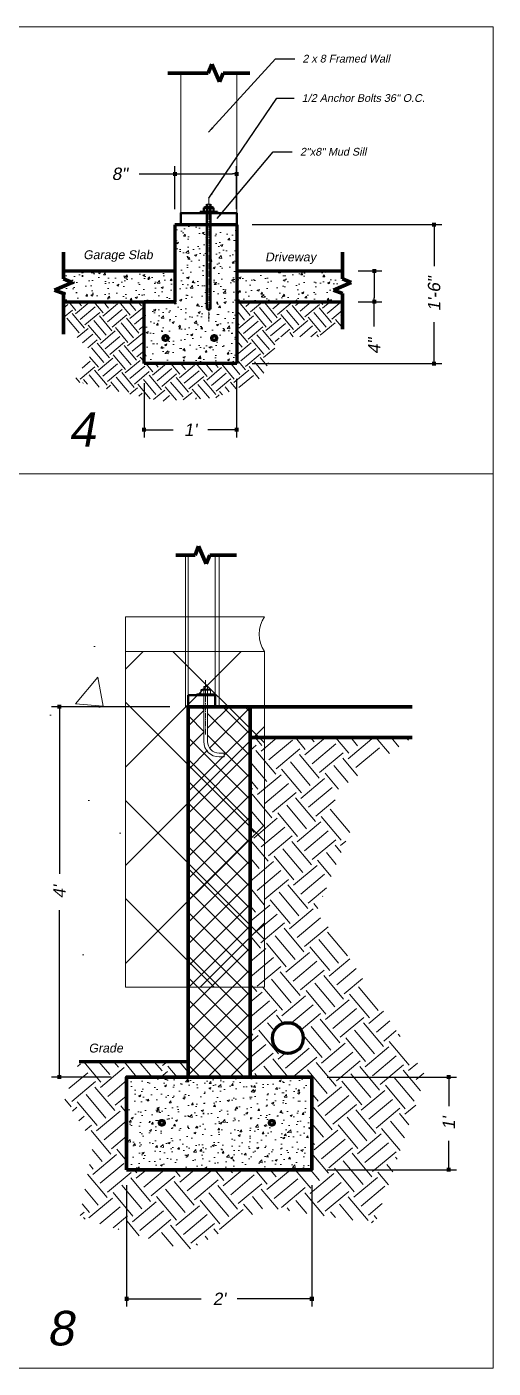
# Model space of a CAD drawing. Header units: inches. Extents: x -3905 to 10892, y 1064 to 9590.
# Drawn here: x 2372.8 to 2433.2, y 2488.7 to 2662.5 of the extents above; entities that cross this region are included whole.
import ezdxf

# ---------------------------------------------------------------- set-up
doc = ezdxf.new("R2010")
doc.units = ezdxf.units.IN
doc.header["$MEASUREMENT"] = 0
doc.header["$PDMODE"] = 3
doc.linetypes.add('CENTERLINE', pattern=[1.81, 0.75, -0.0625, 0.03, -0.0625, 0.75, -0.0625, 0.03, -0.0625])
doc.linetypes.add('MYCENTER', pattern=[0.9375, 0.75, -0.0625, 0.0625, -0.0625])
doc.layers.add('BlockWall', color=30, linetype='Continuous', lineweight=0)
doc.layers.add('Foundation', color=210, linetype='Continuous')
doc.styles.add('DSTEXT', font='arial.ttf', dxfattribs={"oblique": 12})
doc.styles.get("Standard").update_dxf_attribs({"font": 'arial.ttf', "oblique": 10})
doc.dimstyles.new('WeaselDims$0', dxfattribs={"dimtxt": 0.1, "dimasz": 0.0325, "dimexe": 0.0625, "dimexo": 0.125, "dimgap": 0.09, "dimtad": 0, "dimdec": 4, "dimzin": 0, "dimdsep": 46, "dimlunit": 4, "dimtxsty": 'Standard', "dimblk": 'BOXFILLED', "dimcen": 0.09, "dimadec": 0, "dimazin": 0, "dimtfac": 1, "dimtdec": 4, "dimtofl": 0, "dimtmove": 1, "dimatfit": 3, "dimfxl": 1, "dimfrac": 2, "dimtolj": 1, "dimtzin": 0, "dimarcsym": 0})
doc.dimstyles.new('WeaselDims$7', dxfattribs={"dimtxt": 0.0625, "dimasz": 0.046875, "dimexe": 0.125, "dimexo": 0.125, "dimgap": 0.0625, "dimtad": 0, "dimdec": 4, "dimrnd": 0.0625, "dimzin": 0, "dimdsep": 46, "dimlunit": 4, "dimtxsty": 'DSTEXT', "dimblk": 'ARCHTICK', "dimcen": 0, "dimadec": 0, "dimazin": 0, "dimtfac": 1, "dimtdec": 4, "dimtofl": 0, "dimtmove": 1, "dimatfit": 3, "dimfxl": 1, "dimfrac": 1, "dimtolj": 1, "dimtzin": 0, "dimarcsym": 0})
pattern_1 = [(50, (0, 0), (2.8690407, -0.2510085), [0.3, -3.3]), (355, (0, 0), (-0.5550053, 3.0087685), [0.24, -2.64]), (100.451444, (0.239, -0.021), (2.3140354, 2.75776), [0.2549608, -2.8045684]), (46.1842, (0, 0.8), (4.2689653, -0.662077), [0.45, -4.95]), (96.63564, (0.3557, 0.745), (3.738648, 3.8964744), [0.3824414, -4.206855]), (351.18416, (0, 0.8), (3.738648, 3.8964744), [0.36, -3.96]), (21, (0.4, 0.6), (2.3876282, -1.6104756), [0.3, -3.3]), (326, (0.4, 0.6), (0.9732613, 2.9006002), [0.24, -2.64]), (71.451445, (0.599, 0.4658), (3.3608895, 1.2901246), [0.2549608, -2.8045684]), (37.5, (0, 0), (0.04863942, 1.33157542), [0, -2.608, 0, -2.68, 0, -2.65]), (7.5, (0, 0), (1.05227815, 1.57764685), [0, -1.528, 0, -2.548, 0, -1.01]), (327.5, (-0.892, 0), (2.13528974, -0.0902195), [0, -1, 0, -3.12, 0, -4.14]), (317.5, (-1.292, 0), (2.3327447, 0.4004199), [0, -1.3, 0, -2.072, 0, -2.94])]

# ---------------------------------------------------------------- blocks, each defined once
blk = doc.blocks.new('_BoxFilled')
at = {"color": 0, "linetype": 'ByBlock', "lineweight": -2}
blk.add_line((-0.5, 0), (-1, 0), dxfattribs=at)
at = {"color": 0, "linetype": 'ByBlock'}
blk.add_solid([(-0.5, 0.5), (0.5, 0.5), (-0.5, -0.5), (0.5, -0.5)], dxfattribs=at)
blk = doc.blocks.new('*D80')
at = {"layer": 'Defpoints', "color": 0, "lineweight": 5, "transparency": 16777216}
for p in [(2387.94, 2618.34), (2399.94, 2618.88), (2399.94, 2610.3)]:
    blk.add_point(p, dxfattribs=at)
at = {"layer": 'Foundation', "color": 0, "lineweight": -2, "transparency": 16777216}
for p, q in [((2399.94, 2616.88), (2399.94, 2609.3)), ((2387.94, 2616.34), (2387.94, 2609.3)), ((2388.46, 2610.3), (2391.7, 2610.3)), ((2399.42, 2610.3), (2396.19, 2610.3))]:
    blk.add_line(p, q, dxfattribs=at)
at = {"layer": 'Foundation', "color": 0, "lineweight": -2, "transparency": 16777216, "xscale": 0.52, "yscale": 0.52, "zscale": 0.52, "rotation": 180}
blk.add_blockref('_BoxFilled', (2387.94, 2610.3), dxfattribs=at)
at = {"layer": 'Foundation', "color": 0, "lineweight": -2, "transparency": 16777216, "xscale": 0.52, "yscale": 0.52, "zscale": 0.52}
blk.add_blockref('_BoxFilled', (2399.94, 2610.3), dxfattribs=at)
at = {"layer": 'Foundation', "color": 0, "lineweight": 0, "transparency": 16777216, "insert": (2393.94, 2610.3), "char_height": 1.6, "attachment_point": 5}
blk.add_mtext("\\A1;1'", dxfattribs=at)
blk = doc.blocks.new('*D79')
at = {"layer": 'Defpoints', "color": 0, "lineweight": 5, "transparency": 16777216}
for p in [(2413.67, 2630.88), (2413.67, 2626.88), (2417.77, 2626.88)]:
    blk.add_point(p, dxfattribs=at)
at = {"layer": 'Foundation', "color": 0, "lineweight": -2, "transparency": 16777216}
for p, q in [((2415.67, 2630.88), (2418.77, 2630.88)), ((2417.77, 2630.36), (2417.77, 2627.4)), ((2415.67, 2626.88), (2418.77, 2626.88)), ((2417.77, 2623.67), (2417.77, 2626.88))]:
    blk.add_line(p, q, dxfattribs=at)
at = {"layer": 'Foundation', "color": 0, "lineweight": -2, "transparency": 16777216, "xscale": 0.52, "yscale": 0.52, "zscale": 0.52}
for p, rotation in [((2417.77, 2630.88), 90), ((2417.77, 2626.88), 270)]:
    blk.add_blockref('_BoxFilled', p, dxfattribs=dict(at, rotation=rotation))
at = {"layer": 'Foundation', "color": 0, "lineweight": 0, "transparency": 16777216, "insert": (2417.77, 2621.13), "char_height": 1.6, "attachment_point": 5, "rotation": 90}
blk.add_mtext('\\A1;4"', dxfattribs=at)
blk = doc.blocks.new('_ArchTick')
at = {"color": 0, "linetype": 'ByBlock', "lineweight": 0, "const_width": 0.15}
blk.add_lwpolyline([(-0.5, -0.5), (0.5, 0.5)], dxfattribs=at)
blk = doc.blocks.new('*D81')
at = {"layer": 'Defpoints', "color": 0, "lineweight": 5, "transparency": 16777216}
for p in [(2399.94, 2643.46), (2391.94, 2636.88), (2399.94, 2636.88)]:
    blk.add_point(p, dxfattribs=at)
at = {"layer": 'Foundation', "color": 0, "lineweight": -2, "transparency": 16777216}
for p, q in [((2391.94, 2638.88), (2391.94, 2644.46)), ((2399.94, 2638.88), (2399.94, 2644.46)), ((2387.29, 2643.46), (2391.94, 2643.46)), ((2392.46, 2643.46), (2399.42, 2643.46))]:
    blk.add_line(p, q, dxfattribs=at)
at = {"layer": 'Foundation', "color": 0, "lineweight": -2, "transparency": 16777216, "xscale": 0.52, "yscale": 0.52, "zscale": 0.52, "rotation": 180}
blk.add_blockref('_BoxFilled', (2391.94, 2643.46), dxfattribs=at)
at = {"layer": 'Foundation', "color": 0, "lineweight": -2, "transparency": 16777216, "xscale": 0.52, "yscale": 0.52, "zscale": 0.52}
blk.add_blockref('_BoxFilled', (2399.94, 2643.46), dxfattribs=at)
at = {"layer": 'Foundation', "color": 0, "lineweight": 0, "transparency": 16777216, "insert": (2384.78, 2643.46), "char_height": 1.6, "attachment_point": 5}
blk.add_mtext('\\A1;8"', dxfattribs=at)
blk = doc.blocks.new('*D82')
at = {"layer": 'Defpoints', "color": 0, "lineweight": 5, "transparency": 16777216}
for p in [(2399.94, 2636.88), (2399.94, 2618.88), (2425.53, 2618.88)]:
    blk.add_point(p, dxfattribs=at)
at = {"layer": 'Foundation', "color": 0, "lineweight": -2, "transparency": 16777216}
for p, q in [((2401.94, 2636.88), (2426.53, 2636.88)), ((2425.53, 2636.36), (2425.53, 2631.51)), ((2425.53, 2619.4), (2425.53, 2624.24)), ((2401.94, 2618.88), (2426.53, 2618.88))]:
    blk.add_line(p, q, dxfattribs=at)
at = {"layer": 'Foundation', "color": 0, "lineweight": -2, "transparency": 16777216, "xscale": 0.52, "yscale": 0.52, "zscale": 0.52}
for p, rotation in [((2425.53, 2636.88), 90), ((2425.53, 2618.88), 270)]:
    blk.add_blockref('_BoxFilled', p, dxfattribs=dict(at, rotation=rotation))
at = {"layer": 'Foundation', "color": 0, "lineweight": 0, "transparency": 16777216, "insert": (2425.53, 2627.88), "char_height": 1.6, "attachment_point": 5, "rotation": 90}
blk.add_mtext('\\A1;1\'-6"', dxfattribs=at)
blk = doc.blocks.new('Anchor 1-2')
at = {"color": 0, "linetype": 'CENTERLINE', "lineweight": 0}
blk.add_line((0, 1.93), (0, -5.09), dxfattribs=at)
at = {"color": 0, "lineweight": 0}
for p, q in [((1.12, 0.18), (-1.12, 0.18)), ((-1.12, 0), (-1.12, 0.18)), ((1.12, 0), (-1.12, 0)), ((0.61, 0.67), (-0.62, 0.67)), ((0.25, 1.14), (-0.25, 1.14)), ((1.12, 0), (1.12, 0.18))]:
    blk.add_line(p, q, dxfattribs=at)
at = {"color": 0, "linetype": 'Continuous', "lineweight": 0}
for p, q in [((-0.25, 1.14), (-0.25, -6)), ((0.25, 1.14), (0.25, -6)), ((-1.75, -7.5), (-2.41, -7.5)), ((-2.41, -7.5), (-2.41, -8)), ((-1.75, -8), (-2.41, -8))]:
    blk.add_line(p, q, dxfattribs=at)
at = {"color": 0, "lineweight": 0}
for points in [[(0.61, 0.67), (0.61, 0.18), (-0.62, 0.18), (-0.62, 0.67)], [(-0.45, 0.76), (0.45, 0.76)]]:
    blk.add_lwpolyline(points, dxfattribs=at)
for centre, radius, start, end in [((-0.45, 0.55), 0.204, 34.0045, 145.9955), ((0, 0.28), 0.475, 54.1118, 125.8882), ((0.44, 0.55), 0.204, 34, 146)]:
    blk.add_arc(centre, radius, start, end, dxfattribs=at)
at = {"color": 0, "linetype": 'Continuous', "lineweight": 0}
for radius in [1.5, 2]:
    blk.add_arc((-1.75, -6), radius, 270, 0, dxfattribs=at)
blk = doc.blocks.new('*D233')
at = {"layer": 'Defpoints', "color": 0, "linetype": 'Continuous', "lineweight": 5, "transparency": 16777216}
for p in [(2385.68, 2514.4), (2409.68, 2514.4), (2409.68, 2497.66)]:
    blk.add_point(p, dxfattribs=at)
at = {"layer": 'Foundation', "color": 0, "linetype": 'Continuous', "lineweight": -2, "transparency": 16777216}
for p, q in [((2385.68, 2512.4), (2385.68, 2496.66)), ((2409.68, 2512.4), (2409.68, 2496.66)), ((2386.2, 2497.66), (2395.35, 2497.66)), ((2409.16, 2497.66), (2400.01, 2497.66))]:
    blk.add_line(p, q, dxfattribs=at)
at = {"layer": 'Foundation', "color": 0, "linetype": 'Continuous', "lineweight": -2, "transparency": 16777216, "xscale": 0.52, "yscale": 0.52, "zscale": 0.52, "rotation": 180}
blk.add_blockref('_BoxFilled', (2385.68, 2497.66), dxfattribs=at)
at = {"layer": 'Foundation', "color": 0, "linetype": 'Continuous', "lineweight": -2, "transparency": 16777216, "xscale": 0.52, "yscale": 0.52, "zscale": 0.52}
blk.add_blockref('_BoxFilled', (2409.68, 2497.66), dxfattribs=at)
at = {"layer": 'Foundation', "color": 0, "linetype": 'Continuous', "lineweight": 5, "transparency": 16777216, "insert": (2397.68, 2497.66), "char_height": 1.6, "attachment_point": 5}
blk.add_mtext("\\A1;2'", dxfattribs=at)
blk = doc.blocks.new('CMU-Section')
at = {"layer": 'BlockWall', "lineweight": 0}
h = blk.add_hatch(dxfattribs=at)
h.set_pattern_fill('AR-CONC', color=0, scale=0.5)
h.set_pattern_definition([(50, (-1894.598, 867.597), (3.586301, -0.3137607), [0.375, -4.125]), (355, (-1894.598, 867.597), (-0.6937567, 3.7609607), [0.3, -3.3]), (100.45144, (-1894.299, 867.5708), (2.892544, 3.4472), [0.318701, -3.5057106]), (46.1842, (-1894.598, 868.597), (5.336207, -0.827596), [0.5625, -6.1875]), (96.63564, (-1894.153, 868.528), (4.67331, 4.870593), [0.478052, -5.258569]), (351.18416, (-1894.598, 868.597), (4.67331, 4.870593), [0.45, -4.95]), (21, (-1894.098, 868.347), (2.9845353, -2.0130945), [0.375, -4.125]), (326, (-1894.098, 868.347), (1.2165767, 3.62575), [0.3, -3.3]), (71.45144, (-1893.849, 868.179), (4.201112, 1.612656), [0.318701, -3.5057106]), (37.5, (-1894.5979, 867.5969), (0.0607993, 1.6644693), [0, -3.26, 0, -3.35, 0, -3.3125]), (7.5, (-1894.5979, 867.597), (1.3153477, 1.9720586), [0, -1.91, 0, -3.185, 0, -1.2625]), (327.5, (-1895.7129, 867.5969), (2.6691122, -0.1127744), [0, -1.25, 0, -3.9, 0, -5.175]), (317.5, (-1896.2129, 867.597), (2.9159308, 0.500525), [0, -1.625, 0, -2.59, 0, -3.675])])
h.paths.add_polyline_path([(-1.5, 4), (-6.5, 4), (-6.5, 0), (-1.5, 0)])
h = blk.add_hatch(dxfattribs=at)
h.set_pattern_fill('ANSI37', color=0, scale=6)
h.set_pattern_definition([(45, (-1894.5979, 867.5969), (-0.53033009, 0.53033009), []), (135, (-1894.5979, 867.5969), (-0.53033009, -0.53033009), [])])
h.paths.add_polyline_path([(-6.5, 3.625), (-8, 3.625), (-8, 0), (-6.5, 0)])
h.paths.add_polyline_path([(0, 3.625), (-1.5, 3.625), (-1.5, 0), (0, 0)])
at = {"layer": 'BlockWall', "color": 0, "lineweight": 0}
for p, q in [((-8, 4), (-6.5, 4)), ((-6.5, 3.625), (-6.5, 4)), ((0, 4), (-1.5, 4)), ((-1.5, 3.625), (-1.5, 4)), ((-6.5, 3.625), (-8, 3.625)), ((-8, 3.625), (-8, 0)), ((-6.5, 3.625), (-6.5, 0)), ((0, 3.625), (-1.5, 3.625)), ((-1.5, 0), (-1.5, 3.625)), ((-1.5, 3.625), (0, 3.625)), ((0, 0), (0, 3.625)), ((-8, 0), (-6.5, 0)), ((-6.5, 0), (-8, 0)), ((-1.5, 0), (0, 0)), ((0, 0), (-1.5, 0)), ((-1.5, 0), (0, 0))]:
    blk.add_line(p, q, dxfattribs=at)
for centre, start, end in [((-8.279, 3.812), 326.1074, 33.8926), ((0.279, 3.812), 146.1074, 213.8926)]:
    blk.add_arc(centre, 0.336, start, end, dxfattribs=at)
blk = doc.blocks.new('*D398')
at = {"layer": 'Defpoints', "color": 0, "linetype": 'Continuous', "lineweight": 5, "transparency": 16777216}
for p in [(2376.97, 2574.4), (2393.3, 2574.4), (2385.68, 2526.4)]:
    blk.add_point(p, dxfattribs=at)
at = {"layer": 'Foundation', "color": 0, "linetype": 'Continuous', "lineweight": -2, "transparency": 16777216}
for p, q in [((2391.3, 2574.4), (2375.97, 2574.4)), ((2376.97, 2573.88), (2376.97, 2552.75)), ((2376.97, 2526.92), (2376.97, 2548.05)), ((2383.68, 2526.4), (2375.97, 2526.4))]:
    blk.add_line(p, q, dxfattribs=at)
at = {"layer": 'Foundation', "color": 0, "linetype": 'Continuous', "lineweight": -2, "transparency": 16777216, "xscale": 0.52, "yscale": 0.52, "zscale": 0.52}
for p, rotation in [((2376.97, 2574.4), 90), ((2376.97, 2526.4), 270)]:
    blk.add_blockref('_BoxFilled', p, dxfattribs=dict(at, rotation=rotation))
at = {"layer": 'Foundation', "color": 0, "linetype": 'Continuous', "lineweight": 9, "transparency": 16777216, "insert": (2376.97, 2550.4), "char_height": 1.6, "attachment_point": 5, "rotation": 90}
blk.add_mtext("\\A1;4'", dxfattribs=at)
blk = doc.blocks.new('*D399')
at = {"layer": 'Defpoints', "color": 0, "linetype": 'Continuous', "lineweight": 5, "transparency": 16777216}
for p in [(2409.68, 2526.4), (2409.68, 2514.4), (2427.42, 2514.4)]:
    blk.add_point(p, dxfattribs=at)
at = {"layer": 'Foundation', "color": 0, "linetype": 'Continuous', "lineweight": -2, "transparency": 16777216}
for p, q in [((2411.68, 2526.4), (2428.42, 2526.4)), ((2427.42, 2525.88), (2427.42, 2522.64)), ((2427.42, 2514.92), (2427.42, 2518.15)), ((2411.68, 2514.4), (2428.42, 2514.4))]:
    blk.add_line(p, q, dxfattribs=at)
at = {"layer": 'Foundation', "color": 0, "linetype": 'Continuous', "lineweight": -2, "transparency": 16777216, "xscale": 0.52, "yscale": 0.52, "zscale": 0.52}
for p, rotation in [((2427.42, 2526.4), 90), ((2427.42, 2514.4), 270)]:
    blk.add_blockref('_BoxFilled', p, dxfattribs=dict(at, rotation=rotation))
at = {"layer": 'Foundation', "color": 0, "linetype": 'Continuous', "lineweight": 9, "transparency": 16777216, "insert": (2427.42, 2520.4), "char_height": 1.6, "attachment_point": 5, "rotation": 90}
blk.add_mtext("\\A1;1'", dxfattribs=at)

msp = doc.modelspace()

# ---------------------------------------------------------------- hatches: boundary and pattern name
at = {"layer": 'Foundation', "lineweight": 0}
h = msp.add_hatch(dxfattribs=at)
h.set_pattern_fill('AR-CONC', color=256, scale=0.4)
h.set_pattern_definition(pattern_1)
h.paths.add_polyline_path([(2391.94447, 2630.87672), (2377.51468, 2630.87672), (2377.51468, 2629.8505), (2378.62869, 2629.39807), (2376.32928, 2628.38878), (2377.51468, 2627.93635), (2377.51468, 2626.87672), (2391.94447, 2626.87672)])
h.paths.add_polyline_path([(2396.06947, 2626.11981), (2396.06947, 2636.87672), (2392.69447, 2636.87672), (2391.94447, 2636.87672), (2391.94447, 2626.87672), (2387.94447, 2626.87672), (2387.94447, 2618.87672), (2399.94447, 2618.87672), (2399.94447, 2636.87672), (2396.56947, 2636.87672), (2396.56947, 2626.11981, -1)])
h.paths.add_polyline_path([(2391.03783, 2622.18053, -1), (2390.41283, 2622.18053, -1)], flags=16)
h.paths.add_polyline_path([(2397.34376, 2622.18053, -1), (2396.71876, 2622.18053, -1)], flags=16)
h = msp.add_hatch(dxfattribs=at)
h.set_pattern_fill('AR-CONC', color=256, scale=0.4)
h.set_pattern_definition([(50, (59.4134, 0), (2.8690407, -0.2510085), [0.3, -3.3]), (355, (59.4134, 0), (-0.5550053, 3.0087685), [0.24, -2.64]), (100.45144, (59.6524, -0.021), (2.3140354, 2.75776), [0.2549608, -2.8045684]), (46.1842, (59.4134, 0.8), (4.2689653, -0.662077), [0.45, -4.95]), (96.63564, (59.769, 0.745), (3.738648, 3.8964744), [0.3824414, -4.206855]), (351.18416, (59.4134, 0.8), (3.738648, 3.8964744), [0.36, -3.96]), (21, (59.8134, 0.6), (2.3876282, -1.6104756), [0.3, -3.3]), (326, (59.8134, 0.6), (0.9732613, 2.9006002), [0.24, -2.64]), (71.451445, (60.0123, 0.4658), (3.3608895, 1.2901246), [0.2549608, -2.8045684]), (37.5, (59.4134, 0), (0.04863942, 1.33157542), [0, -2.608, 0, -2.68, 0, -2.65]), (7.5, (59.4134, 0), (1.05227815, 1.57764685), [0, -1.528, 0, -2.548, 0, -1.01]), (327.5, (58.5214, 0), (2.13528974, -0.0902195), [0, -1, 0, -3.12, 0, -4.14]), (317.5, (58.1214, 0), (2.3327447, 0.4004199), [0, -1.3, 0, -2.072, 0, -2.94])])
h.paths.add_polyline_path([(2414.78096, 2629.39807), (2413.66695, 2629.8505), (2413.66695, 2630.87672), (2399.94447, 2630.87672), (2399.94447, 2626.87672), (2413.66695, 2626.87672), (2413.66695, 2627.93635), (2412.48155, 2628.38878)])
h = msp.add_hatch(dxfattribs=at)
h.set_pattern_fill('EARTH', color=256, scale=10, angle=40)
h.paths.add_polyline_path([(2387.94447, 2626.87672), (2377.51468, 2626.87672), (2377.51468, 2623.95064), (2381.26392, 2620.33157), (2378.83265, 2616.60548), (2390.05894, 2613.99963), (2397.21221, 2614.44384), (2403.2217, 2617.04136), (2405.53303, 2622.35186), (2411.13803, 2622.35186), (2413.66695, 2623.81068), (2413.66695, 2626.87672), (2399.94447, 2626.87672), (2399.94447, 2618.87672), (2387.94447, 2618.87672)])
at = {"layer": 'Foundation', "linetype": 'Continuous', "lineweight": 5}
h = msp.add_hatch(dxfattribs=at)
h.set_pattern_fill('ANSI37', color=256, scale=16)
h.set_pattern_definition([(45, (0.0542, 0.1137), (-1.4142136, 1.4142136), []), (135, (0.0542, 0.1137), (-1.4142136, -1.4142136), [])])
h.paths.add_polyline_path([(2401.73221, 2574.51054), (2396.22399, 2574.51054), (2396.22399, 2570.01054, 0.414213562), (2397.72399, 2568.51054), (2398.38177, 2568.51054), (2398.38177, 2568.01054), (2397.72399, 2568.01054, -0.414213562), (2395.72399, 2570.01054), (2395.72399, 2574.51054), (2393.73221, 2574.51054), (2393.73221, 2526.51054), (2401.73221, 2526.51054)])
h = msp.add_hatch(dxfattribs=at)
h.set_pattern_fill('EARTH', color=256, scale=16, angle=40)
h.paths.add_polyline_path([(2410.41168, 2548.18774), (2414.98294, 2559.07202), (2412.18121, 2563.04332), (2422.6972, 2570.39686), (2401.67797, 2570.39686), (2401.67797, 2526.39686), (2409.67797, 2526.39686), (2409.67797, 2514.39686), (2385.67797, 2514.39686), (2385.67797, 2526.39686), (2393.67797, 2526.39686), (2393.67797, 2528.39686), (2379.53838, 2528.39686), (2377.67558, 2523.47749), (2381.36205, 2517.88826), (2379.59252, 2508.18066), (2393.60124, 2503.91519), (2403.62854, 2509.50442), (2417.93215, 2507.44523), (2424.4204, 2526.56627)])
h.paths.add_polyline_path([(2408.57619, 2531.45198, -1), (2404.57619, 2531.45198, -1)], flags=16)
h = msp.add_hatch(dxfattribs=at)
h.set_pattern_fill('AR-CONC', color=256, scale=0.4)
h.set_pattern_definition(pattern_1)
h.paths.add_polyline_path([(2409.67797, 2526.39686), (2385.67797, 2526.39686), (2385.67797, 2514.39686), (2409.67797, 2514.39686)])
h.paths.add_polyline_path([(2389.93689, 2520.48191, -1), (2390.56189, 2520.48191, -1)], flags=16)
h.paths.add_polyline_path([(2404.81011, 2520.48191, -1), (2404.18511, 2520.48191, -1)], flags=16)

# ---------------------------------------------------------------- linework, layer by layer
at = {"color": 0, "lineweight": 0}
msp.add_line((2396.56947, 2639.51969), (2396.06947, 2639.51969), dxfattribs=at)
at = {"layer": 'Foundation', "lineweight": 80}
for p, q in [((2396.2686, 2656.50795), (2391.02395, 2656.50795)), ((2396.72103, 2657.69335), (2396.2686, 2656.50795)), ((2397.73032, 2655.39394), (2396.72103, 2657.69335)), ((2398.18275, 2656.50795), (2397.73032, 2655.39394)), ((2401.62822, 2656.50795), (2398.18275, 2656.50795)), ((2377.51468, 2633.29597), (2377.51468, 2629.8505)), ((2413.66695, 2633.29597), (2413.66695, 2629.8505)), ((2378.62869, 2629.39807), (2376.32928, 2628.38878)), ((2377.51468, 2629.8505), (2378.62869, 2629.39807)), ((2414.78096, 2629.39807), (2412.48155, 2628.38878)), ((2413.66695, 2629.8505), (2414.78096, 2629.39807)), ((2376.32928, 2628.38878), (2377.51468, 2627.93635)), ((2377.51468, 2627.93635), (2377.51468, 2622.6917)), ((2412.48155, 2628.38878), (2413.66695, 2627.93635)), ((2413.66695, 2627.93635), (2413.66695, 2623.32378)), ((2394.54859, 2594.02809), (2392.06495, 2594.02809)), ((2395.00102, 2595.21349), (2394.54859, 2594.02809)), ((2396.0103, 2592.91407), (2395.00102, 2595.21349)), ((2396.46274, 2594.02809), (2396.0103, 2592.91407)), ((2399.90821, 2594.02809), (2396.46274, 2594.02809))]:
    msp.add_line(p, q, dxfattribs=at)
at = {"layer": 'Foundation', "lineweight": 0}
for p, q in [((2392.69447, 2638.37672), (2392.69447, 2656.50795)), ((2399.94447, 2638.37672), (2399.94447, 2656.61549)), ((2433.17623, 2604.57106), (2190.34205, 2604.57106)), ((2393.30297, 2574.39686), (2393.30297, 2594.02809)), ((2393.67797, 2575.89686), (2393.67797, 2594.02809)), ((2397.16154, 2575.89686), (2397.16154, 2594.02809)), ((2397.66154, 2574.39686), (2397.66154, 2594.02809))]:
    msp.add_line(p, q, dxfattribs=at)
at = {"layer": 'Foundation', "lineweight": 50}
for p, q in [((2396.932, 2639.04349), (2395.69715, 2639.04349)), ((2396.06947, 2639.51969), (2396.06947, 2626.11981)), ((2396.56947, 2639.51969), (2396.56947, 2626.11981)), ((2397.44447, 2638.55672), (2395.19447, 2638.55672)), ((2395.19447, 2638.37672), (2395.19447, 2638.55672)), ((2397.44447, 2638.37672), (2395.19447, 2638.37672)), ((2397.44447, 2638.37672), (2397.44447, 2638.55672))]:
    msp.add_line(p, q, dxfattribs=at)
at = {"layer": 'Foundation', "linetype": 'MYCENTER', "lineweight": 0}
msp.add_line((2396.31947, 2640.30216), (2396.31947, 2624.31109), dxfattribs=at)
at = {"layer": 'Foundation', "lineweight": 70}
for p, q in [((2399.94447, 2636.87672), (2391.94447, 2636.87672)), ((2391.94447, 2636.87672), (2391.94447, 2626.87672)), ((2399.94447, 2636.87672), (2399.94447, 2618.87672)), ((2377.51468, 2630.87672), (2391.94447, 2630.87672)), ((2399.94447, 2630.87672), (2413.66695, 2630.87672)), ((2377.51468, 2626.87672), (2391.94447, 2626.87672)), ((2387.94447, 2618.87672), (2387.94447, 2626.87672)), ((2391.94447, 2626.87672), (2387.94447, 2626.87672)), ((2399.94447, 2626.87672), (2413.66695, 2626.87672)), ((2399.94447, 2618.87672), (2387.94447, 2618.87672)), ((2391.67797, 2526.39686), (2403.67797, 2526.39686))]:
    msp.add_line(p, q, dxfattribs=at)
at = {"layer": 'Foundation', "linetype": 'Continuous', "lineweight": 5}
msp.add_line((2393.30297, 2574.39686), (2393.67797, 2574.39686), dxfattribs=at)
at = {"layer": 'Foundation', "linetype": 'Continuous', "lineweight": 80}
for p, q in [((2401.67797, 2574.39686), (2422.6972, 2574.39686)), ((2401.67797, 2570.39686), (2401.67797, 2574.39686)), ((2422.6972, 2570.39686), (2401.67797, 2570.39686))]:
    msp.add_line(p, q, dxfattribs=at)
at = {"layer": 'Foundation', "linetype": 'Continuous', "lineweight": 70}
msp.add_line((2393.67797, 2528.39686), (2379.53838, 2528.39686), dxfattribs=at)
at = {"layer": 'Foundation', "lineweight": 0}
msp.add_lwpolyline([(2190.34205, 2662.52016), (2433.17623, 2662.52016), (2433.17623, 2488.67285), (2190.34205, 2488.67285)], close=True, dxfattribs=at)
at = {"layer": 'Foundation', "lineweight": 50}
for points in [[(2396.932, 2639.04349), (2396.932, 2638.55672), (2395.69715, 2638.55672), (2395.69715, 2639.04349)], [(2395.86486, 2639.13361), (2396.76508, 2639.13361)]]:
    msp.add_lwpolyline(points, dxfattribs=at)
for points in [[(2399.94447, 2636.87672), (2392.69447, 2636.87672), (2392.69447, 2638.37672), (2399.94447, 2638.37672)], [(2397.16154, 2574.39686), (2393.67797, 2574.39686), (2393.67797, 2575.89686), (2397.16154, 2575.89686)]]:
    msp.add_lwpolyline(points, close=True, dxfattribs=at)
at = {"layer": 'Foundation', "linetype": 'Continuous', "lineweight": 80}
for points in [[(2393.67797, 2526.39686), (2401.67797, 2526.39686), (2401.67797, 2574.39686), (2393.67797, 2574.39686)], [(2385.67797, 2514.39686), (2409.67797, 2514.39686), (2409.67797, 2526.39686), (2385.67797, 2526.39686)]]:
    msp.add_lwpolyline(points, close=True, dxfattribs=at)
at = {"layer": 'Foundation', "lineweight": 70}
for centre in [(2390.72533, 2622.18053), (2397.03126, 2622.18053), (2390.24939, 2520.48191), (2404.49761, 2520.48191)]:
    msp.add_circle(centre, 0.3125, dxfattribs=at)
at = {"layer": 'Foundation', "linetype": 'Continuous', "lineweight": 70}
msp.add_circle((2406.57619, 2531.45198), 2, dxfattribs=at)
at = {"layer": 'Foundation', "lineweight": 50}
for centre, radius, start, end in [((2395.86668, 2638.92912), 0.2045, 34.0044796, 145.9955204), ((2396.31458, 2638.65876), 0.47487, 54.1118411, 125.8881589), ((2396.76248, 2638.92914), 0.20449, 34.0000092, 145.9999908), ((2396.31947, 2626.11981), 0.25, 180, 0)]:
    msp.add_arc(centre, radius, start, end, dxfattribs=at)

# ---------------------------------------------------------------- block references
at = {"layer": 'Foundation', "linetype": 'Continuous', "lineweight": 5, "xscale": 12, "yscale": 12, "zscale": 12}
msp.add_blockref('CMU-Section', (2403.53745, 2538.05762), dxfattribs=at)
at = {"layer": 'Foundation', "lineweight": 0, "xscale": -1}
msp.add_blockref('Anchor 1-2', (2395.91976, 2575.89686), dxfattribs=at)

# ---------------------------------------------------------------- texts
at = {"layer": 'Foundation', "lineweight": 0, "oblique": 10}
for s, height, p in [('Garage Slab', 1.1493353, (2380.05528, 2632.40993)), ('Driveway', 1.149335, (2403.62257, 2632.12131)), ('4', 4.48423, (2378.14032, 2608.08964)), ('Grade', 1.149335, (2380.74463, 2529.58881)), ('8', 4.48423, (2375.34316, 2491.61621))]:
    msp.add_text(s, height=height, dxfattribs=at).set_placement(p)
at = {"layer": 'Foundation', "lineweight": 0, "char_height": 1, "attachment_point": 4, "style": 'DSTEXT'}
for s, insert, width in [('\\A1;2 x 8 Framed Wall', (2408.45795, 2658.38768), 20.589227), ('\\A1;1/2 Anchor Bolts 36" O.C.', (2408.38056, 2653.28445), 20.589227), ('\\A1;2"x8" Mud Sill', (2408.14834, 2646.32551), 17.1834655)]:
    msp.add_mtext(s, dxfattribs=dict(at, insert=insert, width=width))

# ---------------------------------------------------------------- dimensions: what is measured, and where the dimension line sits
at = {"layer": 'Foundation', "lineweight": 0}
dim = msp.add_linear_dim(base=(2399.94447, 2643.45652), p1=(2391.94447, 2636.87672), p2=(2399.94447, 2636.87672), dimstyle='WeaselDims$0', override={"dimscale": 16}, dxfattribs=at)
dim.commit()
dim.dimension.update_dxf_attribs({"geometry": '*D81', "text_midpoint": (2384.78053, 2643.45652), "dimtype": 160})
dim = msp.add_linear_dim(base=(2425.53096, 2618.87672), p1=(2399.94447, 2636.87672), p2=(2399.94447, 2618.87672), angle=90, dimstyle='WeaselDims$0', override={"dimscale": 16}, dxfattribs=at)
dim.commit()
dim.dimension.update_dxf_attribs({"geometry": '*D82', "text_midpoint": (2425.53096, 2627.87672)})
dim = msp.add_linear_dim(base=(2417.77265, 2626.87672), p1=(2413.66695, 2630.87672), p2=(2413.66695, 2626.87672), angle=90, dimstyle='WeaselDims$0', override={"dimscale": 16}, dxfattribs=at)
dim.commit()
dim.dimension.update_dxf_attribs({"geometry": '*D79', "text_midpoint": (2418.03914, 2621.13444), "dimtype": 160})
dim = msp.add_linear_dim(base=(2399.94447, 2610.29888), p1=(2387.94447, 2618.34153), p2=(2399.94447, 2618.87672), dimstyle='WeaselDims$0', override={"dimscale": 16}, dxfattribs=at)
dim.commit()
dim.dimension.update_dxf_attribs({"geometry": '*D80', "text_midpoint": (2393.94447, 2610.29888)})
at = {"layer": 'Foundation', "linetype": 'Continuous', "lineweight": 9}
for base, p1, p2, picture, middle in [((2376.97264, 2574.39686), (2385.67797, 2526.39686), (2393.30297, 2574.39686), '*D398', (2376.97264, 2550.39686)), ((2427.41926, 2514.39686), (2409.67797, 2526.39686), (2409.67797, 2514.39686), '*D399', (2427.41926, 2520.39686))]:
    dim = msp.add_linear_dim(base=base, p1=p1, p2=p2, angle=90, dimstyle='WeaselDims$0', override={"dimscale": 16}, dxfattribs=at)
    dim.commit()
    dim.dimension.update_dxf_attribs({"geometry": picture, "text_midpoint": middle})
at = {"layer": 'Foundation', "linetype": 'Continuous', "lineweight": 5}
dim = msp.add_linear_dim(base=(2409.67797, 2497.66462), p1=(2385.67797, 2514.39686), p2=(2409.67797, 2514.39686), dimstyle='WeaselDims$0', override={"dimscale": 16}, dxfattribs=at)
dim.commit()
dim.dimension.update_dxf_attribs({"geometry": '*D233', "text_midpoint": (2397.67797, 2497.66462)})

# ---------------------------------------------------------------- leaders
at = {"layer": 'Foundation', "lineweight": 0, "annotation_type": 0, "has_hookline": 1, "hookline_direction": 0}
for points, text_width in [([(2396.3119, 2648.87713), (2404.98106, 2658.38768), (2407.45795, 2658.38768)], 11.40852), ([(2396.31947, 2640.30216), (2405.13586, 2653.28445), (2407.38056, 2653.28445)], 15.89095), ([(2397.39554, 2637.66549), (2404.67145, 2646.32551), (2407.14834, 2646.32551)], 8.67798)]:
    msp.add_leader(points, dimstyle='WeaselDims$7', override={"dimscale": 16, "dimgap": 0.0625, "dimtad": 0}, dxfattribs=dict(at, text_width=text_width))

doc.saveas('drawing.dxf')
